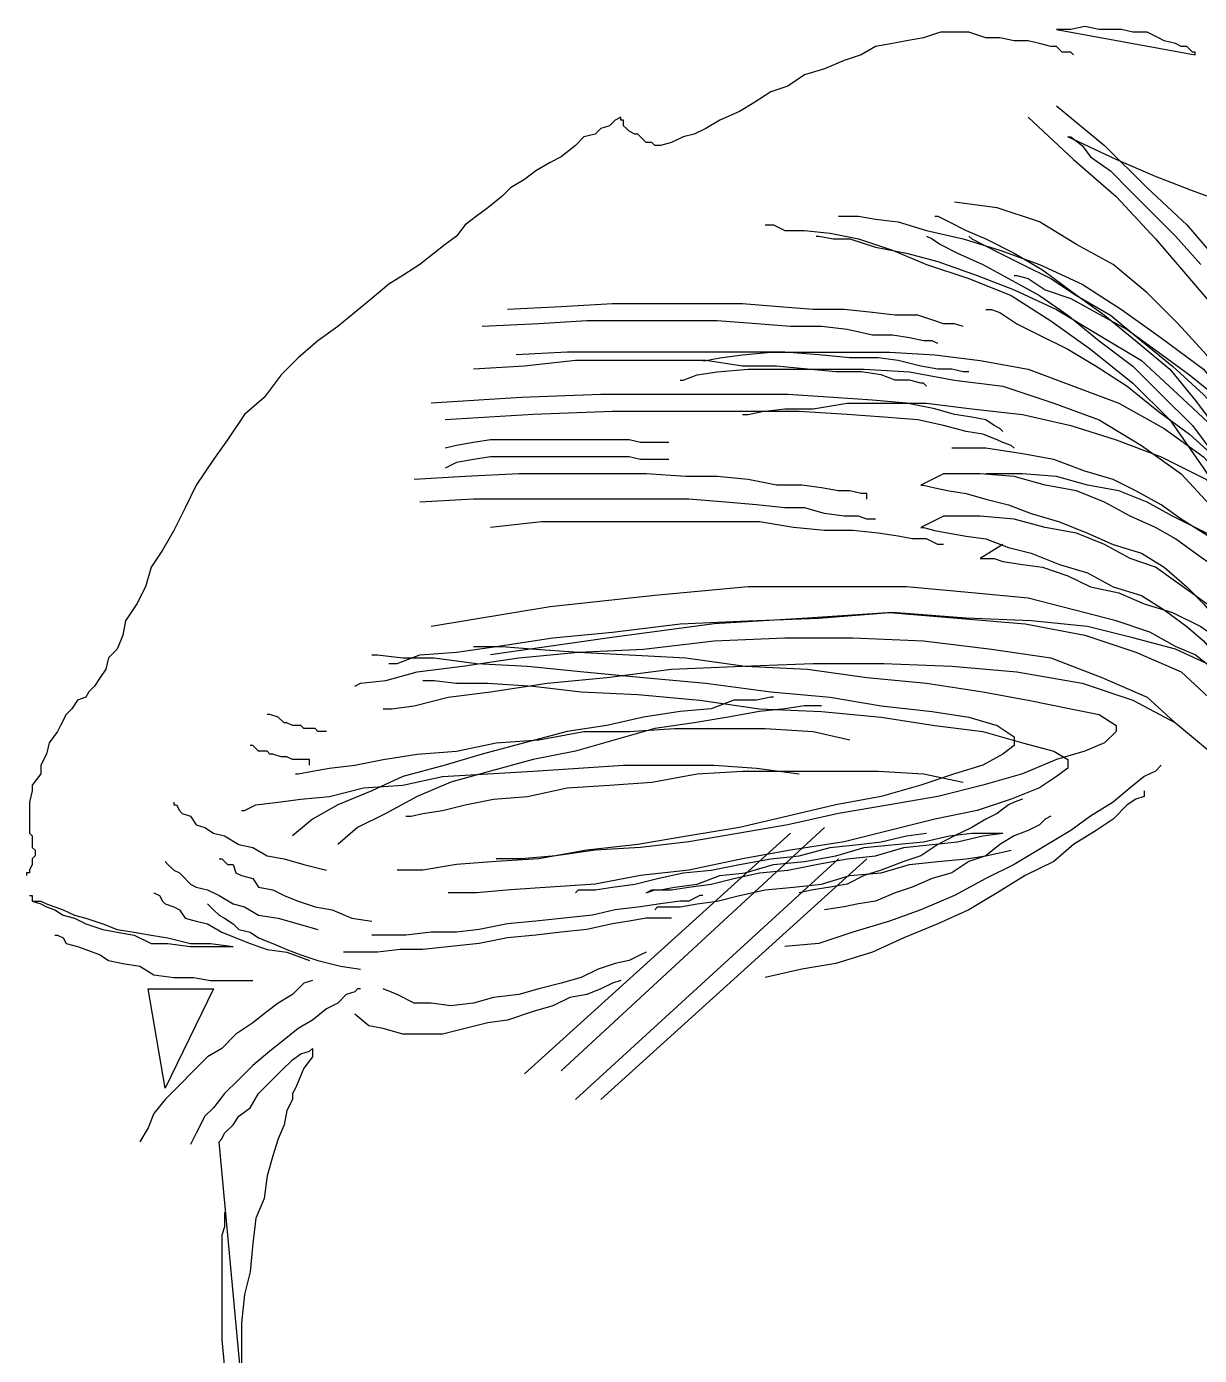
# Model space of a CAD drawing. Header units: millimetres. Extents: x -1627.97 to -1626.54, y 1778.14 to 1779.51.
# Drawn here: x -1627.4559 to -1627.3104, y 1779.3449 to 1779.5097 of the extents above; entities that cross this region are included whole.
import ezdxf

# ---------------------------------------------------------------- set-up
doc = ezdxf.new("R2010")
doc.units = ezdxf.units.MM
doc.header["$LTSCALE"] = 10
doc.layers.add('Humanos', color=2, linetype='Continuous')

msp = doc.modelspace()

# ---------------------------------------------------------------- linework, layer by layer
at = {"layer": 'Humanos'}
for points in [[(-1627.3109, 1779.50621), (-1627.3109, 1779.50621), (-1627.3109, 1779.50656), (-1627.31124, 1779.50656), (-1627.31195, 1779.50726), (-1627.31265, 1779.50726), (-1627.31335, 1779.50761), (-1627.31475, 1779.50796), (-1627.31545, 1779.50831), (-1627.31686, 1779.50901), (-1627.31862, 1779.50901), (-1627.32003, 1779.50936), (-1627.32108, 1779.50936), (-1627.32283, 1779.50936), (-1627.32459, 1779.50972), (-1627.32634, 1779.50936), (-1627.3281, 1779.50936), (-1627.3109, 1779.50621)], [(-1627.34846, 1779.50761), (-1627.35056, 1779.50726), (-1627.35232, 1779.50621), (-1627.35443, 1779.50551), (-1627.35689, 1779.50446), (-1627.35935, 1779.50375), (-1627.36145, 1779.50234), (-1627.36355, 1779.50164), (-1627.36566, 1779.50024), (-1627.36742, 1779.49919), (-1627.36988, 1779.49813), (-1627.37163, 1779.49708), (-1627.37304, 1779.49637), (-1627.37444, 1779.49603), (-1627.37585, 1779.49532), (-1627.37724, 1779.49498), (-1627.37795, 1779.49498)], [(-1627.326, 1779.50621), (-1627.326, 1779.50621), (-1627.32634, 1779.50656), (-1627.32739, 1779.50656), (-1627.3281, 1779.50726), (-1627.3288, 1779.50726), (-1627.33021, 1779.50761), (-1627.33161, 1779.50796), (-1627.33336, 1779.50796), (-1627.33512, 1779.50831), (-1627.33687, 1779.50831), (-1627.33898, 1779.50901), (-1627.34074, 1779.50901), (-1627.34249, 1779.50901), (-1627.34459, 1779.50831), (-1627.34671, 1779.50796), (-1627.34846, 1779.50761)], [(-1627.3281, 1779.49988), (-1627.32213, 1779.49498), (-1627.31686, 1779.4897), (-1627.31195, 1779.48514), (-1627.30773, 1779.48022), (-1627.30422, 1779.47532), (-1627.30106, 1779.47074), (-1627.29825, 1779.46653), (-1627.29615, 1779.46232), (-1627.29369, 1779.45846), (-1627.29228, 1779.45495), (-1627.29089, 1779.45215), (-1627.28983, 1779.44933), (-1627.28948, 1779.44757), (-1627.28878, 1779.44618), (-1627.28878, 1779.44511), (-1627.28878, 1779.44477)], [(-1627.38216, 1779.49849), (-1627.38216, 1779.49849), (-1627.38286, 1779.49813), (-1627.38357, 1779.49742), (-1627.38462, 1779.49708), (-1627.38532, 1779.49637), (-1627.38673, 1779.49603), (-1627.38778, 1779.49498), (-1627.38954, 1779.49357), (-1627.39093, 1779.49286), (-1627.39269, 1779.49181), (-1627.3941, 1779.49076), (-1627.39585, 1779.4897), (-1627.3969, 1779.48865), (-1627.39866, 1779.48725), (-1627.40007, 1779.48619), (-1627.40148, 1779.48514)], [(-1627.37795, 1779.49498), (-1627.37831, 1779.49532), (-1627.379, 1779.49532), (-1627.3797, 1779.49603), (-1627.38006, 1779.49637), (-1627.38041, 1779.49637), (-1627.38111, 1779.49673), (-1627.38111, 1779.49673), (-1627.38146, 1779.49708), (-1627.38146, 1779.49708), (-1627.38181, 1779.49742), (-1627.38181, 1779.49742), (-1627.38181, 1779.49813), (-1627.38216, 1779.49813), (-1627.38216, 1779.49813), (-1627.38216, 1779.49849), (-1627.38216, 1779.49849)], [(-1627.33161, 1779.49849), (-1627.326, 1779.49322), (-1627.32072, 1779.48865), (-1627.31581, 1779.48339), (-1627.3116, 1779.47847), (-1627.30773, 1779.47391), (-1627.30458, 1779.46935), (-1627.30212, 1779.46513), (-1627.29966, 1779.46092), (-1627.29791, 1779.45741), (-1627.29615, 1779.4539), (-1627.29474, 1779.45074), (-1627.29369, 1779.44828), (-1627.29299, 1779.44618), (-1627.29264, 1779.44477), (-1627.29228, 1779.44336), (-1627.29228, 1779.44336)], [(-1627.30739, 1779.48794), (-1627.31124, 1779.48935), (-1627.31581, 1779.49111), (-1627.32072, 1779.49322), (-1627.32669, 1779.49603), (-1627.32634, 1779.49603), (-1627.32493, 1779.49498), (-1627.32388, 1779.49357), (-1627.32142, 1779.49181), (-1627.31896, 1779.48935), (-1627.31652, 1779.48689), (-1627.31335, 1779.48373), (-1627.31019, 1779.48022)], [(-1627.29228, 1779.44336), (-1627.29264, 1779.44372), (-1627.29299, 1779.44511), (-1627.2944, 1779.44723), (-1627.29615, 1779.45003), (-1627.29791, 1779.45354), (-1627.30037, 1779.45671), (-1627.30283, 1779.46092), (-1627.30598, 1779.46477), (-1627.30949, 1779.46899), (-1627.313, 1779.47286), (-1627.31686, 1779.47671), (-1627.32108, 1779.48022), (-1627.32564, 1779.48268), (-1627.33021, 1779.4855), (-1627.33547, 1779.48725), (-1627.34074, 1779.48794)], [(-1627.35514, 1779.48619), (-1627.35443, 1779.48619), (-1627.35268, 1779.48619), (-1627.35056, 1779.48584), (-1627.34776, 1779.4855), (-1627.34425, 1779.48444), (-1627.33969, 1779.48339), (-1627.33512, 1779.48198), (-1627.33021, 1779.48022), (-1627.32493, 1779.47778), (-1627.32003, 1779.47461), (-1627.31511, 1779.4711), (-1627.30985, 1779.46723), (-1627.30563, 1779.46197), (-1627.30106, 1779.45671), (-1627.2972, 1779.45039), (-1627.2944, 1779.44336)], [(-1627.3432, 1779.48619), (-1627.34284, 1779.48619), (-1627.34144, 1779.4855), (-1627.33933, 1779.48444), (-1627.33687, 1779.48339), (-1627.33336, 1779.48163), (-1627.32985, 1779.47953), (-1627.326, 1779.47671), (-1627.32213, 1779.47391), (-1627.31827, 1779.47074), (-1627.31406, 1779.46723), (-1627.3109, 1779.46338), (-1627.30773, 1779.45917), (-1627.30527, 1779.45459), (-1627.30283, 1779.45003), (-1627.30212, 1779.44477), (-1627.30176, 1779.4395)], [(-1627.40148, 1779.48514), (-1627.40253, 1779.48373), (-1627.40393, 1779.48268), (-1627.40533, 1779.48163), (-1627.40708, 1779.48022), (-1627.4092, 1779.47883), (-1627.41095, 1779.47778), (-1627.41305, 1779.47601), (-1627.41517, 1779.47425), (-1627.41727, 1779.4725), (-1627.41973, 1779.47074), (-1627.42219, 1779.46864), (-1627.42429, 1779.46653), (-1627.4264, 1779.46372), (-1627.42886, 1779.46162), (-1627.43096, 1779.45846), (-1627.43271, 1779.456)], [(-1627.36425, 1779.48514), (-1627.3632, 1779.48514), (-1627.36179, 1779.48444), (-1627.35935, 1779.48444), (-1627.35619, 1779.48409), (-1627.35268, 1779.48339), (-1627.34846, 1779.48198), (-1627.34425, 1779.48022), (-1627.33898, 1779.47847), (-1627.33372, 1779.47637), (-1627.3288, 1779.4732), (-1627.32388, 1779.46969), (-1627.31862, 1779.46548), (-1627.31406, 1779.46092), (-1627.30985, 1779.45495), (-1627.30598, 1779.44898), (-1627.30283, 1779.4416)], [(-1627.35794, 1779.48373), (-1627.35758, 1779.48373), (-1627.35583, 1779.48339), (-1627.35373, 1779.48339), (-1627.35056, 1779.48234), (-1627.34671, 1779.48163), (-1627.34284, 1779.48058), (-1627.33793, 1779.47883), (-1627.33336, 1779.47707), (-1627.3281, 1779.47461), (-1627.32283, 1779.47145), (-1627.31757, 1779.46828), (-1627.313, 1779.46408), (-1627.30809, 1779.45951), (-1627.30422, 1779.4539), (-1627.30037, 1779.44757), (-1627.2972, 1779.44021)], [(-1627.34425, 1779.48373), (-1627.34354, 1779.48339), (-1627.34249, 1779.48268), (-1627.34038, 1779.48163), (-1627.33723, 1779.48022), (-1627.33407, 1779.47847), (-1627.33021, 1779.47637), (-1627.32669, 1779.47391), (-1627.32283, 1779.47074), (-1627.31862, 1779.46759), (-1627.31511, 1779.46408), (-1627.31124, 1779.46022), (-1627.30809, 1779.456), (-1627.30563, 1779.45179), (-1627.30388, 1779.44687), (-1627.30247, 1779.44196), (-1627.30247, 1779.43705)], [(-1627.33898, 1779.48373), (-1627.33862, 1779.48339), (-1627.33723, 1779.48268), (-1627.33512, 1779.48163), (-1627.33231, 1779.48022), (-1627.3288, 1779.47847), (-1627.32564, 1779.47637), (-1627.32142, 1779.47391), (-1627.31757, 1779.47074), (-1627.3137, 1779.46759), (-1627.30985, 1779.46408), (-1627.30634, 1779.46022), (-1627.30283, 1779.456), (-1627.30037, 1779.45179), (-1627.29861, 1779.44687), (-1627.2972, 1779.44196), (-1627.2972, 1779.43705)], [(-1627.33336, 1779.47883), (-1627.33302, 1779.47883), (-1627.33161, 1779.47847), (-1627.32951, 1779.47707), (-1627.32634, 1779.47601), (-1627.32318, 1779.47425), (-1627.31932, 1779.47215), (-1627.31545, 1779.46935), (-1627.3116, 1779.46653), (-1627.30773, 1779.46338), (-1627.30388, 1779.45987), (-1627.30037, 1779.456), (-1627.2972, 1779.45179), (-1627.29474, 1779.44723), (-1627.29264, 1779.44267), (-1627.29158, 1779.43775), (-1627.29158, 1779.43213)], [(-1627.33969, 1779.4725), (-1627.33969, 1779.4725), (-1627.34074, 1779.47286), (-1627.34213, 1779.47286), (-1627.3432, 1779.4732), (-1627.3453, 1779.47391), (-1627.3481, 1779.47391), (-1627.35092, 1779.47425), (-1627.35443, 1779.47461), (-1627.35829, 1779.47461), (-1627.3625, 1779.47496), (-1627.36707, 1779.47532), (-1627.37234, 1779.47532), (-1627.3776, 1779.47532), (-1627.38321, 1779.47532), (-1627.38954, 1779.47496), (-1627.39621, 1779.47461)], [(-1627.33687, 1779.47461), (-1627.33617, 1779.47461), (-1627.33512, 1779.47425), (-1627.33302, 1779.47286), (-1627.33021, 1779.47145), (-1627.32669, 1779.46969), (-1627.32318, 1779.46759), (-1627.31932, 1779.46513), (-1627.31545, 1779.46197), (-1627.3116, 1779.45917), (-1627.30773, 1779.45566), (-1627.30422, 1779.45179), (-1627.30071, 1779.44723), (-1627.29825, 1779.44301), (-1627.2965, 1779.4381), (-1627.2951, 1779.43354), (-1627.2951, 1779.42791)], [(-1627.34284, 1779.4704), (-1627.34284, 1779.4704), (-1627.34354, 1779.47074), (-1627.34459, 1779.47074), (-1627.34635, 1779.4711), (-1627.34846, 1779.47145), (-1627.35092, 1779.47145), (-1627.35407, 1779.47215), (-1627.35724, 1779.4725), (-1627.3611, 1779.4725), (-1627.36532, 1779.47286), (-1627.37022, 1779.4732), (-1627.3748, 1779.4732), (-1627.38041, 1779.4732), (-1627.38637, 1779.4732), (-1627.39234, 1779.47286), (-1627.39936, 1779.4725)], [(-1627.34425, 1779.46513), (-1627.34459, 1779.46548), (-1627.34495, 1779.46548), (-1627.34635, 1779.46584), (-1627.3481, 1779.46584), (-1627.34986, 1779.46653), (-1627.35232, 1779.46689), (-1627.35548, 1779.46689), (-1627.35899, 1779.46723), (-1627.36286, 1779.46759), (-1627.36707, 1779.46759), (-1627.37163, 1779.46828), (-1627.37655, 1779.46828), (-1627.38181, 1779.46828), (-1627.38778, 1779.46828), (-1627.3941, 1779.46759), (-1627.40043, 1779.46723)], [(-1627.33898, 1779.46689), (-1627.33933, 1779.46689), (-1627.33969, 1779.46689), (-1627.34108, 1779.46723), (-1627.34284, 1779.46723), (-1627.34495, 1779.46759), (-1627.34776, 1779.46828), (-1627.35022, 1779.46864), (-1627.35373, 1779.46864), (-1627.35758, 1779.46899), (-1627.36179, 1779.46935), (-1627.36637, 1779.46935), (-1627.37163, 1779.46935), (-1627.37655, 1779.46935), (-1627.38286, 1779.46935), (-1627.38883, 1779.46935), (-1627.39515, 1779.46899)], [(-1627.37198, 1779.46828), (-1627.37163, 1779.46828), (-1627.36988, 1779.46864), (-1627.36707, 1779.46899), (-1627.36355, 1779.46935), (-1627.35935, 1779.46935), (-1627.35443, 1779.46935), (-1627.34881, 1779.46935), (-1627.3432, 1779.46899), (-1627.33757, 1779.46828), (-1627.33161, 1779.46723), (-1627.326, 1779.46513), (-1627.32037, 1779.46302), (-1627.31475, 1779.45987), (-1627.30985, 1779.45635), (-1627.30563, 1779.45179), (-1627.30176, 1779.44618)], [(-1627.3748, 1779.46584), (-1627.37444, 1779.46584), (-1627.37268, 1779.46653), (-1627.37022, 1779.46689), (-1627.36637, 1779.46723), (-1627.3625, 1779.46723), (-1627.35724, 1779.46723), (-1627.35197, 1779.46723), (-1627.34635, 1779.46689), (-1627.34074, 1779.46584), (-1627.33477, 1779.46513), (-1627.32844, 1779.46302), (-1627.32283, 1779.46092), (-1627.31757, 1779.45776), (-1627.31265, 1779.45425), (-1627.30809, 1779.44933), (-1627.30458, 1779.44372)], [(-1627.33477, 1779.45951), (-1627.33477, 1779.45951), (-1627.33512, 1779.45987), (-1627.33582, 1779.46022), (-1627.33687, 1779.46092), (-1627.33862, 1779.46127), (-1627.34074, 1779.46162), (-1627.3432, 1779.46232), (-1627.34671, 1779.46302), (-1627.35092, 1779.46338), (-1627.35583, 1779.46372), (-1627.36145, 1779.46408), (-1627.36812, 1779.46408), (-1627.37585, 1779.46408), (-1627.38462, 1779.46408), (-1627.39446, 1779.46372), (-1627.40569, 1779.46302)], [(-1627.36707, 1779.46162), (-1627.36637, 1779.46162), (-1627.36461, 1779.46197), (-1627.36179, 1779.46232), (-1627.35829, 1779.46232), (-1627.35407, 1779.46302), (-1627.34951, 1779.46302), (-1627.34425, 1779.46302), (-1627.33862, 1779.46232), (-1627.33231, 1779.46162), (-1627.32634, 1779.46022), (-1627.32072, 1779.45846), (-1627.31511, 1779.45635), (-1627.30949, 1779.45354), (-1627.30458, 1779.44933), (-1627.30037, 1779.44511), (-1627.2965, 1779.4395)], [(-1627.33336, 1779.45741), (-1627.33336, 1779.45741), (-1627.33372, 1779.45776), (-1627.33477, 1779.45812), (-1627.33547, 1779.45846), (-1627.33723, 1779.45917), (-1627.33933, 1779.45951), (-1627.34213, 1779.46022), (-1627.3453, 1779.46092), (-1627.34951, 1779.46127), (-1627.35407, 1779.46162), (-1627.36004, 1779.46197), (-1627.36671, 1779.46197), (-1627.37444, 1779.46197), (-1627.38321, 1779.46197), (-1627.39305, 1779.46162), (-1627.40393, 1779.46092)], [(-1627.37619, 1779.45812), (-1627.37655, 1779.45812), (-1627.37724, 1779.45812), (-1627.37831, 1779.45812), (-1627.3797, 1779.45812), (-1627.38111, 1779.45846), (-1627.38321, 1779.45846), (-1627.38496, 1779.45846), (-1627.38708, 1779.45846), (-1627.38954, 1779.45846), (-1627.392, 1779.45846), (-1627.3941, 1779.45846), (-1627.39621, 1779.45846), (-1627.39831, 1779.45846), (-1627.40043, 1779.45812), (-1627.40253, 1779.45776), (-1627.40393, 1779.45741)], [(-1627.30176, 1779.4395), (-1627.30176, 1779.43985), (-1627.30247, 1779.44021), (-1627.30352, 1779.44126), (-1627.30458, 1779.44267), (-1627.30598, 1779.44372), (-1627.30773, 1779.44547), (-1627.30985, 1779.44687), (-1627.31265, 1779.44862), (-1627.31511, 1779.45039), (-1627.31827, 1779.45215), (-1627.32108, 1779.45354), (-1627.32459, 1779.45459), (-1627.32844, 1779.456), (-1627.33231, 1779.45671), (-1627.33687, 1779.45741), (-1627.34108, 1779.45741)], [(-1627.43271, 1779.456), (-1627.43483, 1779.45284), (-1627.43622, 1779.45003), (-1627.43763, 1779.44723), (-1627.43904, 1779.44477), (-1627.44044, 1779.44267), (-1627.44114, 1779.44021), (-1627.44219, 1779.4381), (-1627.4436, 1779.436), (-1627.44395, 1779.43424), (-1627.44465, 1779.43249), (-1627.4457, 1779.43142), (-1627.44606, 1779.43003), (-1627.44677, 1779.42898), (-1627.44746, 1779.42791), (-1627.44816, 1779.42721), (-1627.44852, 1779.42652)], [(-1627.37619, 1779.456), (-1627.37655, 1779.456), (-1627.37724, 1779.456), (-1627.37831, 1779.456), (-1627.3797, 1779.456), (-1627.38111, 1779.45635), (-1627.38321, 1779.45635), (-1627.38496, 1779.45635), (-1627.38708, 1779.45635), (-1627.38954, 1779.45635), (-1627.392, 1779.45635), (-1627.3941, 1779.45635), (-1627.39621, 1779.45635), (-1627.39831, 1779.45635), (-1627.40043, 1779.456), (-1627.40253, 1779.45566), (-1627.40393, 1779.45495)], [(-1627.35163, 1779.45108), (-1627.35163, 1779.45179), (-1627.35232, 1779.45179), (-1627.35373, 1779.45215), (-1627.35514, 1779.45215), (-1627.35724, 1779.45249), (-1627.35969, 1779.45284), (-1627.36286, 1779.45284), (-1627.36637, 1779.45354), (-1627.37022, 1779.4539), (-1627.37409, 1779.4539), (-1627.379, 1779.45425), (-1627.38391, 1779.45425), (-1627.38918, 1779.45425), (-1627.3948, 1779.45425), (-1627.40148, 1779.4539), (-1627.40779, 1779.45354)], [(-1627.34213, 1779.45425), (-1627.34495, 1779.45284)], [(-1627.30247, 1779.43705), (-1627.30247, 1779.43705), (-1627.30283, 1779.43739), (-1627.30388, 1779.4388), (-1627.30527, 1779.4395), (-1627.30703, 1779.4409), (-1627.30844, 1779.44267), (-1627.3109, 1779.44442), (-1627.31335, 1779.44618), (-1627.31581, 1779.44757), (-1627.31896, 1779.44898), (-1627.32213, 1779.45074), (-1627.32564, 1779.45215), (-1627.32951, 1779.45284), (-1627.33336, 1779.4539), (-1627.33757, 1779.45425), (-1627.34213, 1779.45425)], [(-1627.2972, 1779.43705), (-1627.2972, 1779.43705), (-1627.29825, 1779.43739), (-1627.29896, 1779.4388), (-1627.30001, 1779.4395), (-1627.30176, 1779.4409), (-1627.30352, 1779.44267), (-1627.30563, 1779.44442), (-1627.30809, 1779.44618), (-1627.3109, 1779.44757), (-1627.3137, 1779.44898), (-1627.31686, 1779.45074), (-1627.32037, 1779.45215), (-1627.32424, 1779.45284), (-1627.3281, 1779.4539), (-1627.33231, 1779.45425), (-1627.33687, 1779.45425)], [(-1627.34495, 1779.45284), (-1627.34459, 1779.45284), (-1627.3432, 1779.45249), (-1627.34144, 1779.45215), (-1627.33933, 1779.45179), (-1627.33687, 1779.45108), (-1627.33407, 1779.45039), (-1627.33126, 1779.44933), (-1627.32775, 1779.44828), (-1627.32424, 1779.44687), (-1627.32108, 1779.44547), (-1627.31757, 1779.44442), (-1627.31475, 1779.44267), (-1627.31195, 1779.44021), (-1627.30985, 1779.4381), (-1627.30809, 1779.436), (-1627.30703, 1779.43388)], [(-1627.35056, 1779.44862), (-1627.35092, 1779.44862), (-1627.35163, 1779.44862), (-1627.35268, 1779.44898), (-1627.35443, 1779.44898), (-1627.35689, 1779.44933), (-1627.35935, 1779.45003), (-1627.36179, 1779.45003), (-1627.36532, 1779.45039), (-1627.36917, 1779.45074), (-1627.37373, 1779.45108), (-1627.37795, 1779.45108), (-1627.38321, 1779.45108), (-1627.38849, 1779.45108), (-1627.39446, 1779.45108), (-1627.40043, 1779.45108), (-1627.40708, 1779.45074)], [(-1627.34213, 1779.44547), (-1627.34249, 1779.44547), (-1627.34284, 1779.44547), (-1627.34425, 1779.44618), (-1627.346, 1779.44618), (-1627.34776, 1779.44652), (-1627.35022, 1779.44687), (-1627.35338, 1779.44723), (-1627.35689, 1779.44723), (-1627.36074, 1779.44757), (-1627.36496, 1779.44828), (-1627.36917, 1779.44828), (-1627.37444, 1779.44828), (-1627.3797, 1779.44828), (-1627.38532, 1779.44828), (-1627.392, 1779.44828), (-1627.39831, 1779.44757)], [(-1627.34213, 1779.44898), (-1627.34495, 1779.44757)], [(-1627.30247, 1779.43178), (-1627.30247, 1779.43178), (-1627.30283, 1779.43249), (-1627.30388, 1779.43354), (-1627.30527, 1779.43424), (-1627.30703, 1779.436), (-1627.30844, 1779.43739), (-1627.3109, 1779.43915), (-1627.31335, 1779.4409), (-1627.31581, 1779.44267), (-1627.31896, 1779.44372), (-1627.32213, 1779.44547), (-1627.32564, 1779.44687), (-1627.32951, 1779.44757), (-1627.33336, 1779.44862), (-1627.33757, 1779.44898), (-1627.34213, 1779.44898)], [(-1627.34495, 1779.44757), (-1627.34459, 1779.44757), (-1627.3432, 1779.44723), (-1627.34144, 1779.44687), (-1627.33933, 1779.44652), (-1627.33687, 1779.44618), (-1627.33407, 1779.44511), (-1627.33126, 1779.44442), (-1627.32775, 1779.44301), (-1627.32424, 1779.44196), (-1627.32108, 1779.44021), (-1627.31757, 1779.43915), (-1627.31475, 1779.43739), (-1627.31195, 1779.43529), (-1627.30985, 1779.43354), (-1627.30809, 1779.43142), (-1627.30703, 1779.42862)], [(-1627.33477, 1779.44547), (-1627.33757, 1779.44372)], [(-1627.33757, 1779.44372), (-1627.33723, 1779.44372), (-1627.33582, 1779.44372), (-1627.33477, 1779.44336), (-1627.33231, 1779.44301), (-1627.32985, 1779.44267), (-1627.32669, 1779.4416), (-1627.32388, 1779.44021), (-1627.32037, 1779.4395), (-1627.31721, 1779.4381), (-1627.3137, 1779.43705), (-1627.31019, 1779.43529), (-1627.30773, 1779.43354), (-1627.30458, 1779.43178), (-1627.30247, 1779.42967), (-1627.30071, 1779.42721), (-1627.29966, 1779.42511)], [(-1627.30703, 1779.42862), (-1627.30703, 1779.42898), (-1627.30773, 1779.42967), (-1627.30914, 1779.43037), (-1627.3109, 1779.43178), (-1627.31335, 1779.43283), (-1627.31652, 1779.43459), (-1627.32072, 1779.436), (-1627.326, 1779.43739), (-1627.33161, 1779.4388), (-1627.33862, 1779.4395), (-1627.34671, 1779.44021), (-1627.35583, 1779.44021), (-1627.36637, 1779.44021), (-1627.37795, 1779.43915), (-1627.39093, 1779.43775), (-1627.40569, 1779.43529)], [(-1627.41095, 1779.43073), (-1627.4099, 1779.43073), (-1627.40708, 1779.43178), (-1627.40253, 1779.43213), (-1627.39761, 1779.43283), (-1627.39059, 1779.43388), (-1627.38321, 1779.43459), (-1627.3748, 1779.43564), (-1627.36637, 1779.436), (-1627.35758, 1779.43634), (-1627.34881, 1779.43705), (-1627.34038, 1779.43634), (-1627.33197, 1779.43564), (-1627.32459, 1779.43424), (-1627.31827, 1779.43213), (-1627.31265, 1779.42967), (-1627.30809, 1779.42545)], [(-1627.29966, 1779.42511), (-1627.29966, 1779.42511), (-1627.30037, 1779.42616), (-1627.30176, 1779.42686), (-1627.30352, 1779.42827), (-1627.30598, 1779.42967), (-1627.30949, 1779.43073), (-1627.31335, 1779.43249), (-1627.31862, 1779.43388), (-1627.32424, 1779.43529), (-1627.33126, 1779.436), (-1627.33933, 1779.43634), (-1627.34846, 1779.43705), (-1627.35899, 1779.43634), (-1627.37058, 1779.43564), (-1627.38357, 1779.43388), (-1627.39831, 1779.43178)], [(-1627.41517, 1779.42791), (-1627.41446, 1779.42827), (-1627.4113, 1779.42862), (-1627.40744, 1779.42967), (-1627.40182, 1779.43037), (-1627.3948, 1779.43142), (-1627.38742, 1779.43213), (-1627.37936, 1779.43249), (-1627.37058, 1779.43354), (-1627.36179, 1779.43388), (-1627.35338, 1779.43388), (-1627.34459, 1779.43354), (-1627.33617, 1779.43249), (-1627.3288, 1779.43142), (-1627.32247, 1779.42898), (-1627.31686, 1779.42652), (-1627.313, 1779.42301)], [(-1627.41305, 1779.43178), (-1627.41235, 1779.43178), (-1627.4092, 1779.43142), (-1627.40533, 1779.43142), (-1627.40007, 1779.43073), (-1627.39375, 1779.43037), (-1627.38673, 1779.42967), (-1627.37936, 1779.42898), (-1627.37163, 1779.42827), (-1627.36355, 1779.42721), (-1627.35619, 1779.42652), (-1627.34986, 1779.42545), (-1627.34354, 1779.42476), (-1627.33898, 1779.42406), (-1627.33547, 1779.42301), (-1627.33336, 1779.4216), (-1627.33336, 1779.42055)], [(-1627.40043, 1779.43283), (-1627.39972, 1779.43283), (-1627.3969, 1779.43283), (-1627.39269, 1779.43249), (-1627.38742, 1779.43213), (-1627.38111, 1779.43178), (-1627.37409, 1779.43142), (-1627.36671, 1779.43037), (-1627.35899, 1779.43003), (-1627.35163, 1779.42898), (-1627.34425, 1779.42827), (-1627.33723, 1779.42721), (-1627.33161, 1779.42616), (-1627.32634, 1779.42511), (-1627.32283, 1779.4244), (-1627.32072, 1779.42301), (-1627.32072, 1779.4223)], [(-1627.41166, 1779.42511), (-1627.41059, 1779.42511), (-1627.40779, 1779.42545), (-1627.40358, 1779.42652), (-1627.39831, 1779.42721), (-1627.39129, 1779.42827), (-1627.38391, 1779.42898), (-1627.37585, 1779.43003), (-1627.36707, 1779.43037), (-1627.35829, 1779.43073), (-1627.34951, 1779.43073), (-1627.34108, 1779.43037), (-1627.33302, 1779.42967), (-1627.32493, 1779.42827), (-1627.31862, 1779.42616), (-1627.31335, 1779.42335), (-1627.30914, 1779.41984)], [(-1627.40674, 1779.42862), (-1627.40533, 1779.42862), (-1627.40253, 1779.42827), (-1627.39866, 1779.42827), (-1627.39305, 1779.42791), (-1627.38708, 1779.42721), (-1627.38006, 1779.42686), (-1627.37234, 1779.42616), (-1627.36496, 1779.42511), (-1627.35724, 1779.42476), (-1627.34986, 1779.42406), (-1627.3432, 1779.42301), (-1627.33723, 1779.4223), (-1627.33231, 1779.42089), (-1627.32844, 1779.41984), (-1627.32669, 1779.41879), (-1627.32669, 1779.41773)], [(-1627.44852, 1779.42652), (-1627.44957, 1779.42616), (-1627.45028, 1779.42511), (-1627.45098, 1779.4244), (-1627.45167, 1779.42301), (-1627.45203, 1779.4223), (-1627.45308, 1779.42089), (-1627.45343, 1779.41948), (-1627.45413, 1779.41809), (-1627.45413, 1779.41704), (-1627.45518, 1779.41563), (-1627.45518, 1779.41493), (-1627.45554, 1779.41352), (-1627.45554, 1779.41212), (-1627.45554, 1779.41142), (-1627.45554, 1779.41037), (-1627.45554, 1779.40966)], [(-1627.3632, 1779.42652), (-1627.36355, 1779.42652), (-1627.36532, 1779.42616), (-1627.36812, 1779.42616), (-1627.37093, 1779.42511), (-1627.3748, 1779.42476), (-1627.37936, 1779.42406), (-1627.38391, 1779.42301), (-1627.38883, 1779.4223), (-1627.3941, 1779.42089), (-1627.39936, 1779.41948), (-1627.40393, 1779.41809), (-1627.4092, 1779.41668), (-1627.41305, 1779.41493), (-1627.41727, 1779.41317), (-1627.42043, 1779.41142), (-1627.42289, 1779.40932)], [(-1627.35724, 1779.42545), (-1627.35758, 1779.42545), (-1627.35935, 1779.42545), (-1627.36179, 1779.42511), (-1627.36496, 1779.42476), (-1627.36883, 1779.42406), (-1627.37304, 1779.42335), (-1627.37795, 1779.42265), (-1627.38286, 1779.42124), (-1627.38778, 1779.41984), (-1627.39305, 1779.41879), (-1627.39831, 1779.41738), (-1627.40323, 1779.41598), (-1627.40744, 1779.41422), (-1627.4113, 1779.41212), (-1627.41481, 1779.41037), (-1627.41727, 1779.40825)], [(-1627.41868, 1779.4223), (-1627.41868, 1779.4223), (-1627.41902, 1779.4223), (-1627.41902, 1779.4223), (-1627.41973, 1779.4223), (-1627.41973, 1779.4223), (-1627.42007, 1779.42265), (-1627.42078, 1779.42265), (-1627.42148, 1779.42265), (-1627.42184, 1779.42301), (-1627.42219, 1779.42301), (-1627.42289, 1779.42301), (-1627.4236, 1779.42335), (-1627.42394, 1779.42335), (-1627.42465, 1779.42406), (-1627.4257, 1779.4244), (-1627.42604, 1779.4244)], [(-1627.42253, 1779.41704), (-1627.42219, 1779.41704), (-1627.42043, 1779.41738), (-1627.41832, 1779.41773), (-1627.41517, 1779.41809), (-1627.41166, 1779.41879), (-1627.40744, 1779.41948), (-1627.40253, 1779.41984), (-1627.39761, 1779.42089), (-1627.39234, 1779.42124), (-1627.38673, 1779.4223), (-1627.38111, 1779.4223), (-1627.37549, 1779.42265), (-1627.36917, 1779.42265), (-1627.36425, 1779.42265), (-1627.35829, 1779.4223), (-1627.35373, 1779.42124)], [(-1627.32072, 1779.4223), (-1627.32213, 1779.42089), (-1627.32459, 1779.41984), (-1627.3281, 1779.41879), (-1627.33231, 1779.41704), (-1627.33723, 1779.41563), (-1627.34284, 1779.41422), (-1627.34881, 1779.41317), (-1627.35514, 1779.41212), (-1627.36145, 1779.41071), (-1627.36742, 1779.40966), (-1627.37373, 1779.40861), (-1627.3797, 1779.40791), (-1627.38532, 1779.40756), (-1627.39024, 1779.40686), (-1627.39446, 1779.4065), (-1627.39761, 1779.4065)], [(-1627.42078, 1779.41809), (-1627.42078, 1779.41879), (-1627.42148, 1779.41879), (-1627.42148, 1779.41879), (-1627.42184, 1779.41879), (-1627.42184, 1779.41879), (-1627.42219, 1779.41879), (-1627.42289, 1779.41879), (-1627.4236, 1779.41914), (-1627.42394, 1779.41914), (-1627.42429, 1779.41914), (-1627.42535, 1779.41948), (-1627.4257, 1779.41948), (-1627.42604, 1779.41984), (-1627.4271, 1779.41984), (-1627.4278, 1779.42055), (-1627.42815, 1779.42055)], [(-1627.33336, 1779.42055), (-1627.33477, 1779.41948), (-1627.33723, 1779.41809), (-1627.34074, 1779.41704), (-1627.34495, 1779.41563), (-1627.34986, 1779.41422), (-1627.35548, 1779.41317), (-1627.36145, 1779.41176), (-1627.36742, 1779.41037), (-1627.37373, 1779.40932), (-1627.38006, 1779.40825), (-1627.38637, 1779.40756), (-1627.39234, 1779.4065), (-1627.39761, 1779.40615), (-1627.40253, 1779.40579), (-1627.40674, 1779.4051), (-1627.4099, 1779.4051)], [(-1627.42921, 1779.41247), (-1627.42886, 1779.41247), (-1627.42745, 1779.41317), (-1627.42465, 1779.41352), (-1627.42184, 1779.41388), (-1627.41832, 1779.41422), (-1627.4141, 1779.41528), (-1627.4092, 1779.41563), (-1627.40428, 1779.41668), (-1627.39866, 1779.41704), (-1627.39305, 1779.41738), (-1627.38742, 1779.41773), (-1627.38181, 1779.41809), (-1627.37619, 1779.41809), (-1627.37058, 1779.41809), (-1627.36532, 1779.41773), (-1627.36004, 1779.41704)], [(-1627.40884, 1779.41176), (-1627.40815, 1779.41176), (-1627.40674, 1779.41212), (-1627.40428, 1779.41247), (-1627.40148, 1779.41317), (-1627.39797, 1779.41388), (-1627.39375, 1779.41422), (-1627.38883, 1779.41528), (-1627.38357, 1779.41563), (-1627.37831, 1779.41598), (-1627.37268, 1779.41704), (-1627.36707, 1779.41738), (-1627.36145, 1779.41738), (-1627.35548, 1779.41738), (-1627.35022, 1779.41738), (-1627.34459, 1779.41704), (-1627.33969, 1779.41598)], [(-1627.32669, 1779.41773), (-1627.3281, 1779.41668), (-1627.33021, 1779.41528), (-1627.33372, 1779.41388), (-1627.33793, 1779.41247), (-1627.3432, 1779.41142), (-1627.34881, 1779.41001), (-1627.35443, 1779.40861), (-1627.3611, 1779.40756), (-1627.36707, 1779.4065), (-1627.37373, 1779.4051), (-1627.3797, 1779.4044), (-1627.38532, 1779.40335), (-1627.39093, 1779.40299), (-1627.39585, 1779.40264), (-1627.40007, 1779.40228), (-1627.40358, 1779.40228)], [(-1627.31511, 1779.41809), (-1627.31511, 1779.41809), (-1627.31581, 1779.41738), (-1627.31721, 1779.41668), (-1627.31896, 1779.41528), (-1627.32108, 1779.41352), (-1627.32388, 1779.41176), (-1627.32634, 1779.41001), (-1627.32985, 1779.40791), (-1627.33336, 1779.40579), (-1627.33687, 1779.40404), (-1627.34074, 1779.40194), (-1627.34495, 1779.40018), (-1627.34881, 1779.39877), (-1627.35338, 1779.39738), (-1627.35758, 1779.39597), (-1627.36179, 1779.39562)], [(-1627.43763, 1779.41352), (-1627.43763, 1779.41352), (-1627.43763, 1779.41317), (-1627.43729, 1779.41317), (-1627.43693, 1779.41247), (-1627.43658, 1779.41212), (-1627.43553, 1779.41176), (-1627.43483, 1779.41071), (-1627.43376, 1779.41037), (-1627.43271, 1779.40966), (-1627.43132, 1779.40932), (-1627.42956, 1779.40825), (-1627.4278, 1779.40791), (-1627.42604, 1779.40686), (-1627.42394, 1779.4065), (-1627.42148, 1779.40579), (-1627.41868, 1779.4051)], [(-1627.31721, 1779.41493), (-1627.31721, 1779.41422), (-1627.31827, 1779.41388), (-1627.31932, 1779.41317), (-1627.32108, 1779.41142), (-1627.32318, 1779.41001), (-1627.326, 1779.40825), (-1627.32844, 1779.40615), (-1627.33197, 1779.4044), (-1627.33547, 1779.40228), (-1627.33898, 1779.40018), (-1627.34284, 1779.39843), (-1627.34705, 1779.39667), (-1627.35092, 1779.39492), (-1627.35548, 1779.39351), (-1627.35969, 1779.39281), (-1627.36425, 1779.39175)], [(-1627.33231, 1779.41388), (-1627.33231, 1779.41388), (-1627.33336, 1779.41352), (-1627.33407, 1779.41317), (-1627.33547, 1779.41212), (-1627.33687, 1779.41142), (-1627.33862, 1779.41037), (-1627.34074, 1779.40932), (-1627.34284, 1779.40825), (-1627.34495, 1779.40686), (-1627.34705, 1779.40615), (-1627.34986, 1779.4051), (-1627.35197, 1779.4044), (-1627.35407, 1779.40335), (-1627.35619, 1779.40299), (-1627.35829, 1779.40264), (-1627.36004, 1779.40228)], [(-1627.35689, 1779.41037), (-1627.38954, 1779.38018)], [(-1627.3288, 1779.41176), (-1627.3288, 1779.41176), (-1627.32951, 1779.41142), (-1627.33021, 1779.41071), (-1627.33161, 1779.41001), (-1627.33336, 1779.40932), (-1627.33512, 1779.40825), (-1627.33687, 1779.40686), (-1627.33898, 1779.40615), (-1627.34108, 1779.40474), (-1627.34354, 1779.40404), (-1627.346, 1779.40299), (-1627.3481, 1779.40228), (-1627.35056, 1779.40123), (-1627.35268, 1779.40089), (-1627.35443, 1779.40053), (-1627.35689, 1779.40018)], [(-1627.45554, 1779.40966), (-1627.45518, 1779.40932), (-1627.45518, 1779.40825), (-1627.45518, 1779.40791), (-1627.45483, 1779.40756), (-1627.45483, 1779.40686), (-1627.45518, 1779.4065), (-1627.45518, 1779.40615), (-1627.45518, 1779.40579), (-1627.45518, 1779.40579), (-1627.45554, 1779.4051), (-1627.45554, 1779.40474), (-1627.45554, 1779.40474), (-1627.45588, 1779.40474), (-1627.45588, 1779.40474), (-1627.45588, 1779.4044)], [(-1627.3611, 1779.40966), (-1627.3941, 1779.37982)], [(-1627.38778, 1779.40228), (-1627.38742, 1779.40264), (-1627.38673, 1779.40264), (-1627.38532, 1779.40264), (-1627.38321, 1779.40299), (-1627.38041, 1779.40335), (-1627.3776, 1779.40404), (-1627.37444, 1779.40474), (-1627.37093, 1779.4051), (-1627.36742, 1779.40579), (-1627.36355, 1779.4065), (-1627.36004, 1779.40686), (-1627.35619, 1779.40791), (-1627.35268, 1779.40825), (-1627.34986, 1779.40861), (-1627.34671, 1779.40932), (-1627.34425, 1779.40966)], [(-1627.379, 1779.40228), (-1627.37831, 1779.40264), (-1627.37724, 1779.40264), (-1627.37585, 1779.40264), (-1627.37373, 1779.40299), (-1627.37093, 1779.40335), (-1627.36812, 1779.40404), (-1627.36496, 1779.40474), (-1627.36145, 1779.4051), (-1627.35794, 1779.40579), (-1627.35407, 1779.4065), (-1627.35056, 1779.40686), (-1627.34705, 1779.40791), (-1627.34354, 1779.40825), (-1627.34038, 1779.40861), (-1627.33723, 1779.40932), (-1627.33477, 1779.40966)], [(-1627.379, 1779.40228), (-1627.37795, 1779.40264), (-1627.37724, 1779.40264), (-1627.37549, 1779.40299), (-1627.37268, 1779.40335), (-1627.36988, 1779.4044), (-1627.36671, 1779.40474), (-1627.3632, 1779.40579), (-1627.35935, 1779.40615), (-1627.35548, 1779.40686), (-1627.35197, 1779.40791), (-1627.3481, 1779.40825), (-1627.34459, 1779.40861), (-1627.34144, 1779.40932), (-1627.33862, 1779.40966), (-1627.33617, 1779.40966), (-1627.33477, 1779.40966)], [(-1627.37795, 1779.40018), (-1627.3776, 1779.40053), (-1627.37655, 1779.40053), (-1627.3748, 1779.40053), (-1627.37268, 1779.40089), (-1627.37022, 1779.40123), (-1627.36742, 1779.40194), (-1627.36425, 1779.40264), (-1627.36074, 1779.40299), (-1627.35724, 1779.40335), (-1627.35373, 1779.4044), (-1627.34986, 1779.40474), (-1627.34635, 1779.40579), (-1627.34284, 1779.40615), (-1627.33933, 1779.4065), (-1627.33687, 1779.40686), (-1627.33372, 1779.40756)], [(-1627.43868, 1779.40615), (-1627.43868, 1779.40615), (-1627.43834, 1779.40579), (-1627.43834, 1779.40579), (-1627.43763, 1779.4051), (-1627.43693, 1779.40474), (-1627.43658, 1779.4044), (-1627.43553, 1779.40335), (-1627.43483, 1779.40299), (-1627.43342, 1779.40264), (-1627.43201, 1779.40194), (-1627.43026, 1779.40089), (-1627.42886, 1779.40053), (-1627.4271, 1779.39948), (-1627.42465, 1779.39913), (-1627.42219, 1779.39843), (-1627.41973, 1779.39772)], [(-1627.43201, 1779.4065), (-1627.43166, 1779.4065), (-1627.43166, 1779.4065), (-1627.43132, 1779.40615), (-1627.43096, 1779.40579), (-1627.43026, 1779.40579), (-1627.42991, 1779.40474), (-1627.42921, 1779.4044), (-1627.4278, 1779.40404), (-1627.4271, 1779.40299), (-1627.42535, 1779.40264), (-1627.42394, 1779.40194), (-1627.42219, 1779.40123), (-1627.42007, 1779.40053), (-1627.41797, 1779.40018), (-1627.41551, 1779.39913), (-1627.41305, 1779.39877)], [(-1627.35514, 1779.4065), (-1627.38778, 1779.37665)], [(-1627.35163, 1779.4065), (-1627.38462, 1779.37665)], [(-1627.44009, 1779.40228), (-1627.44009, 1779.40228), (-1627.44009, 1779.40228), (-1627.43939, 1779.40194), (-1627.43904, 1779.40123), (-1627.43868, 1779.40089), (-1627.43763, 1779.40053), (-1627.43693, 1779.40018), (-1627.43622, 1779.39913), (-1627.43483, 1779.39877), (-1627.43342, 1779.39843), (-1627.43166, 1779.39738), (-1627.42991, 1779.39667), (-1627.42815, 1779.39597), (-1627.42604, 1779.39526), (-1627.4236, 1779.39492), (-1627.42078, 1779.39387)], [(-1627.45554, 1779.40194), (-1627.45518, 1779.40194), (-1627.45518, 1779.40123), (-1627.45413, 1779.40089), (-1627.45343, 1779.40053), (-1627.45238, 1779.40018), (-1627.45133, 1779.39948), (-1627.44992, 1779.39913), (-1627.44852, 1779.39843), (-1627.44641, 1779.39772), (-1627.44465, 1779.39738), (-1627.44255, 1779.39702), (-1627.44044, 1779.39597), (-1627.43834, 1779.39597), (-1627.43553, 1779.39562), (-1627.43307, 1779.39562), (-1627.43026, 1779.39562)], [(-1627.45554, 1779.40194), (-1627.45518, 1779.40194), (-1627.45518, 1779.40123), (-1627.45413, 1779.40123), (-1627.45343, 1779.40089), (-1627.45238, 1779.40053), (-1627.45133, 1779.40018), (-1627.44992, 1779.39948), (-1627.44852, 1779.39913), (-1627.44641, 1779.39843), (-1627.44465, 1779.39772), (-1627.44255, 1779.39738), (-1627.44044, 1779.39702), (-1627.43834, 1779.39667), (-1627.43553, 1779.39597), (-1627.43307, 1779.39597), (-1627.43026, 1779.39562)], [(-1627.43342, 1779.40089), (-1627.43342, 1779.40089), (-1627.43307, 1779.40053), (-1627.43307, 1779.40053), (-1627.43271, 1779.40018), (-1627.43201, 1779.39948), (-1627.43132, 1779.39913), (-1627.43026, 1779.39843), (-1627.42956, 1779.39772), (-1627.42815, 1779.39738), (-1627.4271, 1779.39667), (-1627.42535, 1779.39597), (-1627.4236, 1779.39526), (-1627.42184, 1779.39456), (-1627.41973, 1779.39387), (-1627.41692, 1779.39316), (-1627.41446, 1779.39281)], [(-1627.37198, 1779.40194), (-1627.37234, 1779.40194), (-1627.37373, 1779.40123), (-1627.3748, 1779.40123), (-1627.37724, 1779.40089), (-1627.3797, 1779.40053), (-1627.38286, 1779.40018), (-1627.38567, 1779.39948), (-1627.38918, 1779.39913), (-1627.39269, 1779.39877), (-1627.39621, 1779.39843), (-1627.39972, 1779.39772), (-1627.40253, 1779.39738), (-1627.40569, 1779.39738), (-1627.40884, 1779.39702), (-1627.41095, 1779.39702), (-1627.41305, 1779.39702)], [(-1627.37585, 1779.39913), (-1627.37585, 1779.39913), (-1627.37724, 1779.39913), (-1627.379, 1779.39913), (-1627.38111, 1779.39877), (-1627.38321, 1779.39843), (-1627.38637, 1779.39772), (-1627.38954, 1779.39738), (-1627.39269, 1779.39702), (-1627.39621, 1779.39667), (-1627.39972, 1779.39597), (-1627.40323, 1779.39562), (-1627.40674, 1779.39526), (-1627.40954, 1779.39526), (-1627.41235, 1779.39492), (-1627.41481, 1779.39492), (-1627.41656, 1779.39492)], [(-1627.45238, 1779.39702), (-1627.45203, 1779.39702), (-1627.45203, 1779.39702), (-1627.45133, 1779.39667), (-1627.45098, 1779.39597), (-1627.44957, 1779.39562), (-1627.44852, 1779.39526), (-1627.44677, 1779.39456), (-1627.4457, 1779.39387), (-1627.44395, 1779.39351), (-1627.44185, 1779.39316), (-1627.44009, 1779.3921), (-1627.43763, 1779.39175), (-1627.43517, 1779.39175), (-1627.43307, 1779.39141), (-1627.43026, 1779.39141), (-1627.4278, 1779.39141)], [(-1627.379, 1779.39492), (-1627.379, 1779.39492), (-1627.3797, 1779.39456), (-1627.38111, 1779.39387), (-1627.38286, 1779.39351), (-1627.38496, 1779.39281), (-1627.38708, 1779.39175), (-1627.38954, 1779.39105), (-1627.39234, 1779.39035), (-1627.3948, 1779.38965), (-1627.39797, 1779.3893), (-1627.40043, 1779.38859), (-1627.40323, 1779.38825), (-1627.40569, 1779.38859), (-1627.40779, 1779.38859), (-1627.4099, 1779.38965), (-1627.41166, 1779.39035)], [(-1627.42043, 1779.39141), (-1627.42043, 1779.39141), (-1627.42148, 1779.39105), (-1627.42219, 1779.39035), (-1627.42289, 1779.38965), (-1627.42465, 1779.38859), (-1627.42604, 1779.38754), (-1627.4278, 1779.38613), (-1627.42991, 1779.38474), (-1627.43166, 1779.38298), (-1627.43342, 1779.38193), (-1627.43517, 1779.38018), (-1627.43693, 1779.37841), (-1627.43868, 1779.37665), (-1627.44009, 1779.3749), (-1627.4408, 1779.37314), (-1627.44185, 1779.37139)], [(-1627.38216, 1779.39141), (-1627.38216, 1779.39141), (-1627.38321, 1779.39105), (-1627.38462, 1779.39035), (-1627.38637, 1779.38965), (-1627.38849, 1779.3893), (-1627.39059, 1779.38825), (-1627.39305, 1779.38754), (-1627.39621, 1779.38649), (-1627.39866, 1779.38613), (-1627.40148, 1779.38544), (-1627.40428, 1779.38474), (-1627.40708, 1779.38474), (-1627.4092, 1779.38474), (-1627.41166, 1779.38544), (-1627.41341, 1779.38579), (-1627.41517, 1779.3872)], [(-1627.4408, 1779.39035), (-1627.43271, 1779.39035), (-1627.43868, 1779.37806), (-1627.4408, 1779.39035)], [(-1627.41446, 1779.39035), (-1627.41481, 1779.39035), (-1627.41517, 1779.39), (-1627.41622, 1779.38965), (-1627.41727, 1779.38859), (-1627.41868, 1779.3879), (-1627.42043, 1779.38649), (-1627.42219, 1779.38544), (-1627.42394, 1779.38403), (-1627.4257, 1779.38262), (-1627.4278, 1779.38087), (-1627.42956, 1779.37911), (-1627.43132, 1779.37736), (-1627.43271, 1779.3756), (-1627.43376, 1779.37455), (-1627.43483, 1779.37245), (-1627.43553, 1779.37104)], [(-1627.42253, 1779.37806), (-1627.42253, 1779.37806), (-1627.42289, 1779.37736), (-1627.42289, 1779.37665), (-1627.4236, 1779.37526), (-1627.42394, 1779.3735), (-1627.42465, 1779.37175), (-1627.42535, 1779.36963), (-1627.42604, 1779.36718), (-1627.4264, 1779.36437), (-1627.42745, 1779.36191), (-1627.4278, 1779.35876), (-1627.42815, 1779.35524), (-1627.42886, 1779.35243), (-1627.42921, 1779.34892), (-1627.42921, 1779.34541), (-1627.42921, 1779.34155), (-1627.43201, 1779.37139), (-1627.43166, 1779.37175), (-1627.43132, 1779.37245), (-1627.43026, 1779.3735), (-1627.42956, 1779.37455), (-1627.42815, 1779.3756), (-1627.4271, 1779.37736), (-1627.4257, 1779.37877), (-1627.42429, 1779.38018), (-1627.42289, 1779.38157), (-1627.42184, 1779.38228), (-1627.42078, 1779.38262), (-1627.42043, 1779.38298), (-1627.42043, 1779.38262), (-1627.42043, 1779.38193), (-1627.42148, 1779.38052), (-1627.42253, 1779.37806)], [(-1627.43132, 1779.36262), (-1627.43132, 1779.36262), (-1627.43132, 1779.36191), (-1627.43132, 1779.36086), (-1627.43166, 1779.35981), (-1627.43166, 1779.3577), (-1627.43166, 1779.35524), (-1627.43166, 1779.35314), (-1627.43166, 1779.35033), (-1627.43166, 1779.34682), (-1627.43132, 1779.3433), (-1627.43096, 1779.33945), (-1627.43026, 1779.33558), (-1627.42991, 1779.33067), (-1627.42956, 1779.32646), (-1627.42886, 1779.32119), (-1627.4278, 1779.31592)]]:
    msp.add_lwpolyline(points, dxfattribs=at)

doc.saveas('drawing.dxf')
